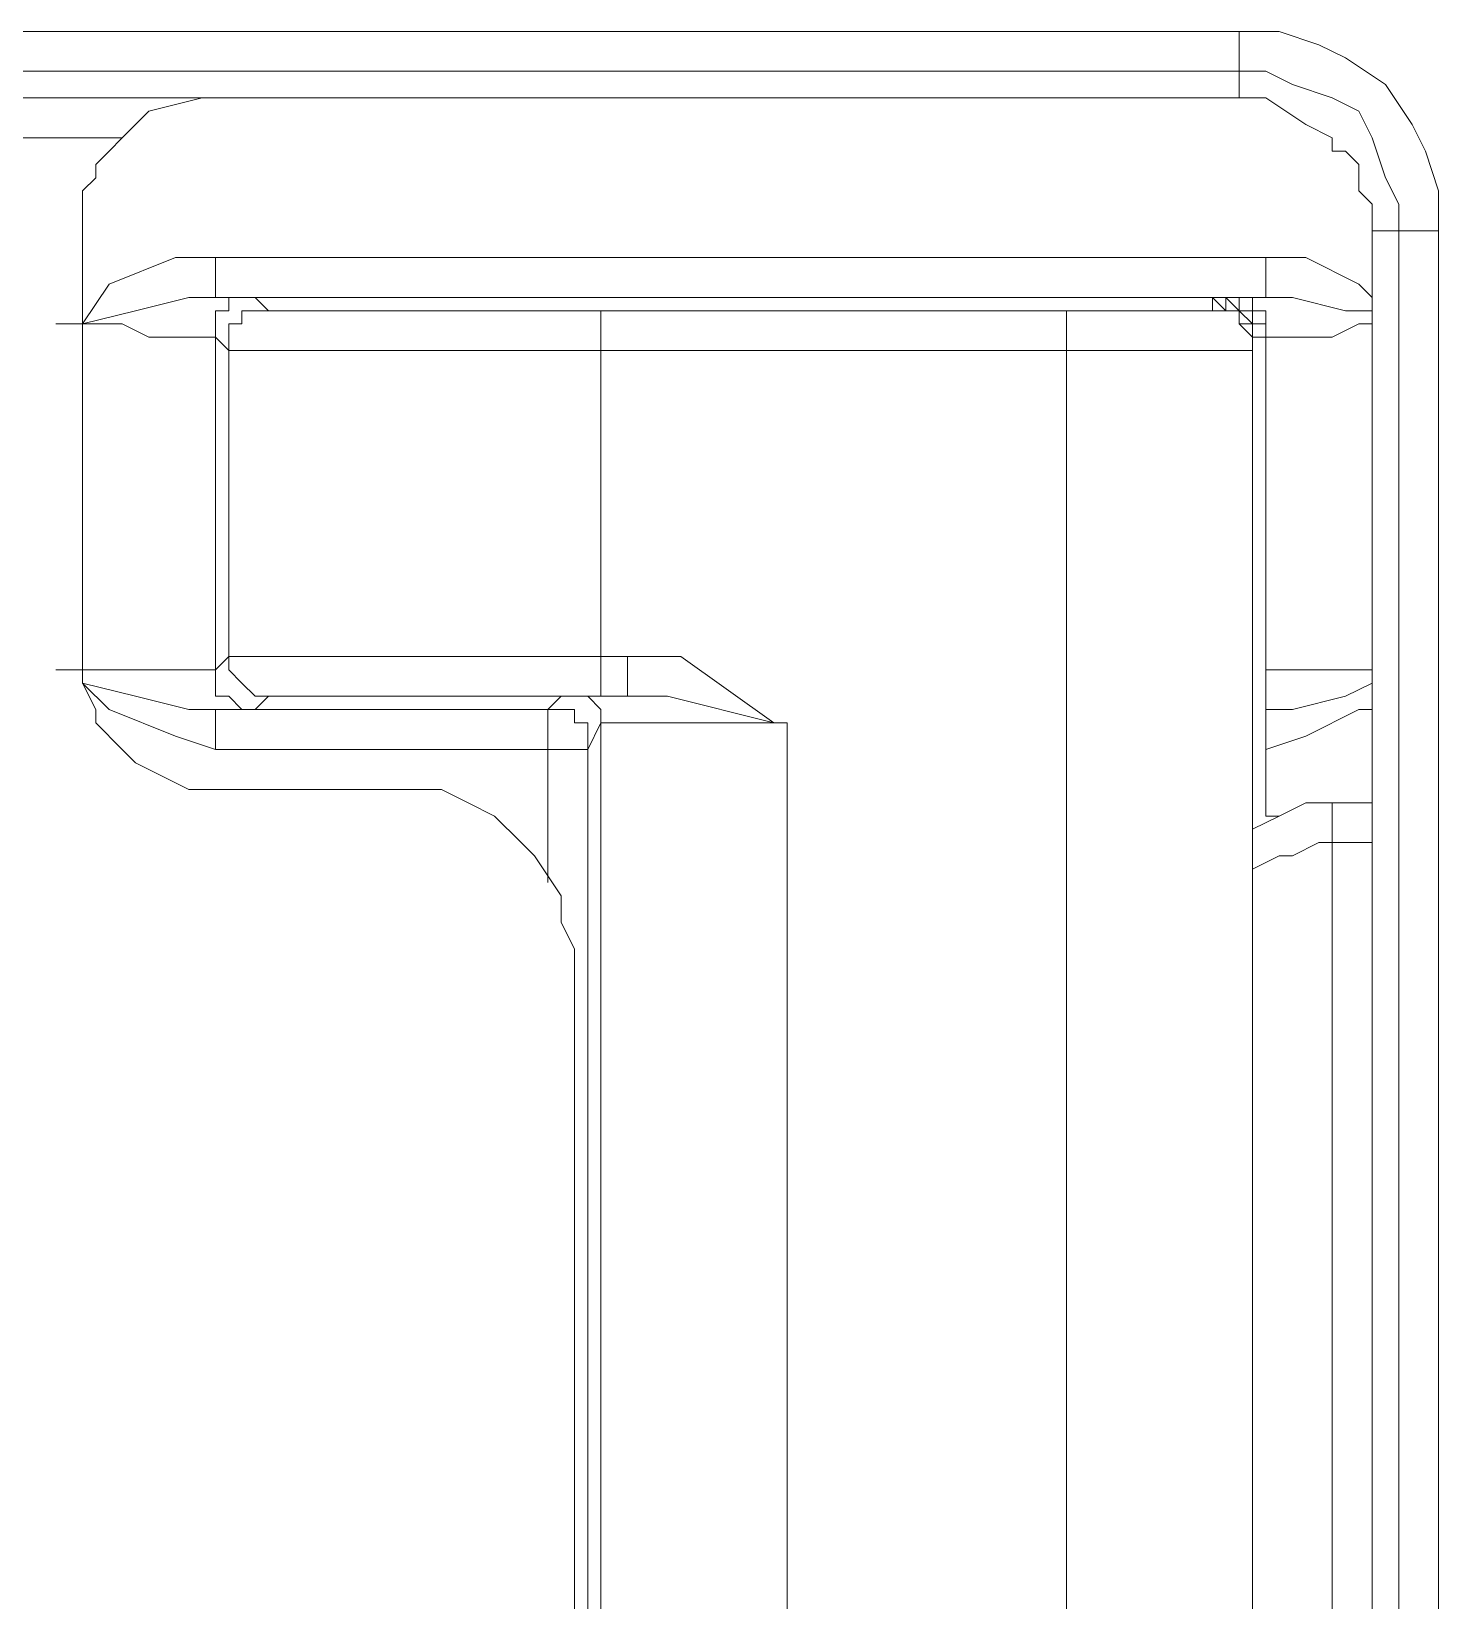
# Model space of a CAD drawing. Header units: centimetres. Extents: x -12.5 to 12.5, y -6.1 to 6.1.
# Drawn here: x -10.2624 to -9.889, y -4.9689 to -4.5527 of the extents above; entities that cross this region are included whole.
import ezdxf

# ---------------------------------------------------------------- set-up
doc = ezdxf.new("R2010")
doc.units = ezdxf.units.CM
doc.header["$MEASUREMENT"] = 0
doc.layers.add('Camada 1', color=7, linetype='Continuous')

msp = doc.modelspace()

# ---------------------------------------------------------------- linework, layer by layer
at = {"layer": 'Camada 1', "lineweight": 9}
for points in [[(-10.48164, -4.55267), (-10.48164, -4.55267), (-9.94189, -4.55267), (-9.94189, -4.55267)], [(-9.94189, -4.56326), (-9.94189, -4.56326), (-10.48164, -4.56326), (-10.48164, -4.56326)], [(-9.94189, -4.56326), (-9.94189, -4.56326), (-9.94189, -4.57031), (-9.94189, -4.57031)], [(-10.48164, -4.57031), (-10.48164, -4.57031), (-9.94189, -4.57031), (-9.94189, -4.57031)], [(-9.94189, -4.57031), (-9.94189, -4.57031), (-10.21353, -4.57031), (-10.21353, -4.57031)], [(-10.23823, -4.5809), (-10.23823, -4.5809), (-10.36875, -4.5809), (-10.36875, -4.5809)], [(-10.24881, -4.71848), (-10.24881, -4.71848), (-10.24881, -4.60559), (-10.24881, -4.60559)], [(-9.89956, -4.60559), (-9.89956, -4.60559), (-9.90662, -4.60559), (-9.90662, -4.60559)], [(-9.90662, -4.60559), (-9.90662, -4.60559), (-9.90662, -4.75728), (-9.90662, -4.75728)], [(-9.89956, -5.38876), (-9.89956, -5.38876), (-9.89956, -4.60559), (-9.89956, -4.60559)], [(-9.88898, -4.60559), (-9.88898, -4.60559), (-9.88898, -5.38876), (-9.88898, -5.38876)], [(-10.21353, -4.61265), (-10.21353, -4.61265), (-9.93484, -4.61265), (-9.93484, -4.61265)], [(-9.93484, -4.62323), (-9.93484, -4.62323), (-10.21353, -4.62323), (-10.21353, -4.62323)], [(-10.20295, -4.62323), (-10.20295, -4.62323), (-10.19942, -4.62676), (-10.19942, -4.62676)], [(-9.956, -4.62323), (-9.956, -4.62323), (-9.94542, -4.62323), (-9.94542, -4.62323)], [(-9.94542, -4.62323), (-9.94542, -4.62323), (-9.956, -4.62323), (-9.956, -4.62323)], [(-9.956, -4.62323), (-9.956, -4.62323), (-9.94542, -4.62323), (-9.94542, -4.62323)], [(-9.94895, -4.62323), (-9.94895, -4.62323), (-9.956, -4.62323), (-9.956, -4.62323)], [(-9.956, -4.62323), (-9.956, -4.62323), (-9.956, -4.62323), (-9.956, -4.62323)], [(-9.956, -4.62323), (-9.956, -4.62323), (-9.956, -4.62323), (-9.956, -4.62323)], [(-9.94895, -4.62676), (-9.94895, -4.62676), (-9.94895, -4.62323), (-9.94895, -4.62323)], [(-9.94542, -4.62323), (-9.94542, -4.62323), (-9.94542, -4.62323), (-9.94542, -4.62323)], [(-9.94542, -4.62323), (-9.94542, -4.62323), (-9.94542, -4.62323), (-9.94542, -4.62323)], [(-10.11123, -4.62676), (-10.11123, -4.62676), (-9.98775, -4.62676), (-9.98775, -4.62676)], [(-9.95953, -4.62676), (-9.95953, -4.62676), (-9.96306, -4.62676), (-9.96306, -4.62676)], [(-9.956, -4.62676), (-9.956, -4.62676), (-9.94895, -4.62676), (-9.94895, -4.62676)], [(-9.94895, -4.62676), (-9.94895, -4.62676), (-9.956, -4.62676), (-9.956, -4.62676)], [(-9.956, -4.62676), (-9.956, -4.62676), (-9.94895, -4.62676), (-9.94895, -4.62676)], [(-9.94895, -4.62676), (-9.94895, -4.62676), (-9.956, -4.62676), (-9.956, -4.62676)], [(-9.956, -4.62676), (-9.956, -4.62676), (-9.956, -4.62676), (-9.956, -4.62676)], [(-9.956, -4.62676), (-9.956, -4.62676), (-9.956, -4.62676), (-9.956, -4.62676)], [(-9.94895, -4.62676), (-9.94895, -4.62676), (-9.94895, -4.62676), (-9.94895, -4.62676)], [(-9.94895, -4.62676), (-9.94895, -4.62676), (-9.94895, -4.62676), (-9.94895, -4.62676)], [(-10.21, -4.63734), (-10.21, -4.63734), (-10.21353, -4.63381), (-10.21353, -4.63381)], [(-10.21353, -4.63381), (-10.21353, -4.63381), (-10.21353, -4.72201), (-10.21353, -4.72201)], [(-10.21, -4.71848), (-10.21, -4.71848), (-10.21, -4.63734), (-10.21, -4.63734)], [(-10.11123, -4.63734), (-10.11123, -4.63734), (-10.11123, -4.71848), (-10.11123, -4.71848)], [(-9.98775, -4.63734), (-9.98775, -4.63734), (-10.11123, -4.63734), (-10.11123, -4.63734)], [(-9.98775, -5.35701), (-9.98775, -5.35701), (-9.98775, -4.63734), (-9.98775, -4.63734)], [(-9.93837, -4.63381), (-9.93837, -4.63381), (-9.93837, -5.36053), (-9.93837, -5.36053)], [(-9.93837, -4.63381), (-9.93837, -4.63381), (-9.93837, -4.63381), (-9.93837, -4.63381)], [(-9.93837, -5.36053), (-9.93837, -5.36053), (-9.93837, -4.63381), (-9.93837, -4.63381)], [(-9.93837, -4.63381), (-9.93837, -4.63381), (-9.93837, -5.36053), (-9.93837, -5.36053)], [(-9.93837, -4.63381), (-9.93837, -4.63381), (-9.93837, -4.63381), (-9.93837, -4.63381)], [(-9.93837, -5.36053), (-9.93837, -5.36053), (-9.93837, -4.63381), (-9.93837, -4.63381)], [(-9.93837, -4.63381), (-9.93837, -4.63381), (-9.93837, -4.63381), (-9.93837, -4.63381)], [(-9.93837, -4.63381), (-9.93837, -4.63381), (-9.93837, -4.63381), (-9.93837, -4.63381)], [(-9.93837, -4.63734), (-9.93837, -4.63734), (-9.93837, -5.35701), (-9.93837, -5.35701)], [(-9.93837, -4.63734), (-9.93837, -4.63734), (-9.93837, -4.63734), (-9.93837, -4.63734)], [(-9.93837, -5.35701), (-9.93837, -5.35701), (-9.93837, -4.63734), (-9.93837, -4.63734)], [(-9.93837, -4.63734), (-9.93837, -4.63734), (-9.93837, -5.35701), (-9.93837, -5.35701)], [(-9.93837, -4.63734), (-9.93837, -4.63734), (-9.93837, -4.63734), (-9.93837, -4.63734)], [(-9.93837, -5.35701), (-9.93837, -5.35701), (-9.93837, -4.63734), (-9.93837, -4.63734)], [(-9.93837, -4.63734), (-9.93837, -4.63734), (-9.93837, -4.63734), (-9.93837, -4.63734)], [(-9.93484, -4.63381), (-9.93484, -4.63381), (-9.93484, -4.63381), (-9.93484, -4.63381)], [(-9.93484, -4.72201), (-9.93484, -4.72201), (-9.93484, -4.63381), (-9.93484, -4.63381)], [(-9.93484, -4.63381), (-9.93484, -4.63381), (-9.93484, -4.76081), (-9.93484, -4.76081)], [(-10.21353, -4.72201), (-10.21353, -4.72201), (-10.21, -4.71848), (-10.21, -4.71848)], [(-10.11123, -4.71848), (-10.11123, -4.71848), (-10.10417, -4.71848), (-10.10417, -4.71848)], [(-9.93484, -4.72201), (-9.93484, -4.72201), (-9.93484, -4.72201), (-9.93484, -4.72201)], [(-9.93484, -4.72201), (-9.93484, -4.72201), (-9.93484, -4.72201), (-9.93484, -4.72201)], [(-9.93484, -4.72201), (-9.93484, -4.72201), (-9.93484, -4.72201), (-9.93484, -4.72201)], [(-10.21353, -4.73259), (-10.21353, -4.73259), (-10.12534, -4.73259), (-10.12534, -4.73259)], [(-10.19942, -4.72906), (-10.19942, -4.72906), (-10.20295, -4.73259), (-10.20295, -4.73259)], [(-10.12534, -4.73259), (-10.12534, -4.73259), (-10.12181, -4.72906), (-10.12181, -4.72906)], [(-10.10417, -4.72906), (-10.10417, -4.72906), (-10.11123, -4.72906), (-10.11123, -4.72906)], [(-9.93484, -4.73259), (-9.93484, -4.73259), (-9.93484, -4.73259), (-9.93484, -4.73259)], [(-10.11123, -4.73612), (-10.11123, -4.73612), (-10.11475, -4.74317), (-10.11475, -4.74317)], [(-10.11123, -5.25823), (-10.11123, -5.25823), (-10.11123, -4.73612), (-10.11123, -4.73612)], [(-10.06184, -4.73612), (-10.06184, -4.73612), (-10.06184, -5.25823), (-10.06184, -5.25823)], [(-10.12534, -4.74317), (-10.12534, -4.74317), (-10.21353, -4.74317), (-10.21353, -4.74317)], [(-10.12534, -4.77845), (-10.12534, -4.77845), (-10.12534, -4.74317), (-10.12534, -4.74317)], [(-10.11475, -4.74317), (-10.11475, -4.74317), (-10.11475, -5.25117), (-10.11475, -5.25117)], [(-9.93484, -4.76081), (-9.93484, -4.76081), (-9.93484, -4.74317), (-9.93484, -4.74317)], [(-9.93484, -4.74317), (-9.93484, -4.74317), (-9.93484, -4.74317), (-9.93484, -4.74317)], [(-10.16414, -4.75376), (-10.16414, -4.75376), (-10.21353, -4.75376), (-10.21353, -4.75376)], [(-9.9172, -4.75728), (-9.9172, -4.75728), (-9.9172, -4.75728), (-9.9172, -4.75728)], [(-9.9172, -4.75728), (-9.9172, -4.75728), (-9.9172, -4.75728), (-9.9172, -4.75728)], [(-9.9172, -4.75728), (-9.9172, -4.75728), (-9.90662, -4.75728), (-9.90662, -4.75728)], [(-9.90662, -4.75728), (-9.90662, -4.75728), (-9.90662, -4.75728), (-9.90662, -4.75728)], [(-9.9172, -5.22648), (-9.9172, -5.22648), (-9.9172, -4.76787), (-9.9172, -4.76787)], [(-9.9172, -4.76787), (-9.9172, -4.76787), (-9.9172, -4.76787), (-9.9172, -4.76787)], [(-9.90662, -4.76787), (-9.90662, -4.76787), (-9.90662, -5.22648), (-9.90662, -5.22648)], [(-10.11828, -5.19826), (-10.11828, -5.19826), (-10.11828, -4.79609), (-10.11828, -4.79609)]]:
    msp.add_open_spline(points, degree=3, dxfattribs=at)
for points, knots in [([(-9.94189, -4.55267), (-9.94189, -4.55267), (-9.93131, -4.55267), (-9.93131, -4.55267), (-9.93131, -4.55267), (-9.92073, -4.5562), (-9.92073, -4.5562), (-9.92073, -4.5562), (-9.91367, -4.55973), (-9.91367, -4.55973), (-9.91367, -4.55973), (-9.90309, -4.56678), (-9.90309, -4.56678), (-9.90309, -4.56678), (-9.89603, -4.57737), (-9.89603, -4.57737), (-9.89603, -4.57737), (-9.8925, -4.58442), (-9.8925, -4.58442), (-9.8925, -4.58442), (-9.88898, -4.59501), (-9.88898, -4.59501), (-9.88898, -4.59501), (-9.88898, -4.60559), (-9.88898, -4.60559)], [0, 0, 0, 0, 0.125, 0.125, 0.125, 0.25, 0.25, 0.25, 0.375, 0.375, 0.375, 0.5, 0.5, 0.5, 0.625, 0.625, 0.625, 0.75, 0.75, 0.75, 0.875, 0.875, 0.875, 1, 1, 1, 1]), ([(-9.94189, -4.55267), (-9.94189, -4.55267), (-9.94189, -4.55267), (-9.94189, -4.55267), (-9.94189, -4.55267), (-9.94189, -4.5562), (-9.94189, -4.5562), (-9.94189, -4.5562), (-9.94189, -4.55973), (-9.94189, -4.55973), (-9.94189, -4.55973), (-9.94189, -4.56326), (-9.94189, -4.56326)], [0, 0, 0, 0, 0.25, 0.25, 0.25, 0.5, 0.5, 0.5, 0.75, 0.75, 0.75, 1, 1, 1, 1]), ([(-9.89956, -4.60559), (-9.89956, -4.60559), (-9.89956, -4.59853), (-9.89956, -4.59853), (-9.89956, -4.59853), (-9.90309, -4.59148), (-9.90309, -4.59148), (-9.90309, -4.59148), (-9.90662, -4.5809), (-9.90662, -4.5809), (-9.90662, -4.5809), (-9.91014, -4.57384), (-9.91014, -4.57384), (-9.91014, -4.57384), (-9.9172, -4.57031), (-9.9172, -4.57031), (-9.9172, -4.57031), (-9.92778, -4.56678), (-9.92778, -4.56678), (-9.92778, -4.56678), (-9.93484, -4.56326), (-9.93484, -4.56326), (-9.93484, -4.56326), (-9.94189, -4.56326), (-9.94189, -4.56326)], [0, 0, 0, 0, 0.125, 0.125, 0.125, 0.25, 0.25, 0.25, 0.375, 0.375, 0.375, 0.5, 0.5, 0.5, 0.625, 0.625, 0.625, 0.75, 0.75, 0.75, 0.875, 0.875, 0.875, 1, 1, 1, 1]), ([(-10.21353, -4.57031), (-10.21353, -4.57031), (-10.21706, -4.57031), (-10.21706, -4.57031), (-10.21706, -4.57031), (-10.23117, -4.57384), (-10.23117, -4.57384), (-10.23117, -4.57384), (-10.23823, -4.5809), (-10.23823, -4.5809)], [0, 0, 0, 0, 0.333333, 0.333333, 0.333333, 0.666667, 0.666667, 0.666667, 1, 1, 1, 1]), ([(-9.94189, -4.57031), (-9.94189, -4.57031), (-9.94189, -4.57031), (-9.94189, -4.57031), (-9.94189, -4.57031), (-9.93484, -4.57031), (-9.93484, -4.57031), (-9.93484, -4.57031), (-9.92425, -4.57737), (-9.92425, -4.57737), (-9.92425, -4.57737), (-9.9172, -4.5809), (-9.9172, -4.5809)], [0, 0, 0, 0, 0.25, 0.25, 0.25, 0.5, 0.5, 0.5, 0.75, 0.75, 0.75, 1, 1, 1, 1]), ([(-9.9172, -4.5809), (-9.9172, -4.5809), (-9.92425, -4.57737), (-9.92425, -4.57737), (-9.92425, -4.57737), (-9.93484, -4.57031), (-9.93484, -4.57031), (-9.93484, -4.57031), (-9.94189, -4.57031), (-9.94189, -4.57031)], [0, 0, 0, 0, 0.333333, 0.333333, 0.333333, 0.666667, 0.666667, 0.666667, 1, 1, 1, 1]), ([(-10.24881, -4.60559), (-10.24881, -4.60559), (-10.24881, -4.60206), (-10.24881, -4.60206), (-10.24881, -4.60206), (-10.24881, -4.59853), (-10.24881, -4.59853), (-10.24881, -4.59853), (-10.24881, -4.59501), (-10.24881, -4.59501), (-10.24881, -4.59501), (-10.24528, -4.59148), (-10.24528, -4.59148), (-10.24528, -4.59148), (-10.24528, -4.58795), (-10.24528, -4.58795), (-10.24528, -4.58795), (-10.24175, -4.58442), (-10.24175, -4.58442), (-10.24175, -4.58442), (-10.23823, -4.5809), (-10.23823, -4.5809)], [0, 0, 0, 0, 0.142857, 0.142857, 0.142857, 0.285714, 0.285714, 0.285714, 0.428571, 0.428571, 0.428571, 0.571429, 0.571429, 0.571429, 0.714286, 0.714286, 0.714286, 0.857143, 0.857143, 0.857143, 1, 1, 1, 1]), ([(-9.9172, -4.5809), (-9.9172, -4.5809), (-9.9172, -4.58442), (-9.9172, -4.58442), (-9.9172, -4.58442), (-9.91367, -4.58442), (-9.91367, -4.58442), (-9.91367, -4.58442), (-9.91014, -4.58795), (-9.91014, -4.58795), (-9.91014, -4.58795), (-9.91014, -4.59148), (-9.91014, -4.59148), (-9.91014, -4.59148), (-9.91014, -4.59501), (-9.91014, -4.59501), (-9.91014, -4.59501), (-9.90662, -4.59853), (-9.90662, -4.59853), (-9.90662, -4.59853), (-9.90662, -4.60206), (-9.90662, -4.60206), (-9.90662, -4.60206), (-9.90662, -4.60559), (-9.90662, -4.60559)], [0, 0, 0, 0, 0.125, 0.125, 0.125, 0.25, 0.25, 0.25, 0.375, 0.375, 0.375, 0.5, 0.5, 0.5, 0.625, 0.625, 0.625, 0.75, 0.75, 0.75, 0.875, 0.875, 0.875, 1, 1, 1, 1]), ([(-9.88898, -4.60559), (-9.88898, -4.60559), (-9.88898, -4.60559), (-9.88898, -4.60559), (-9.88898, -4.60559), (-9.8925, -4.60559), (-9.8925, -4.60559), (-9.8925, -4.60559), (-9.89603, -4.60559), (-9.89603, -4.60559), (-9.89603, -4.60559), (-9.89956, -4.60559), (-9.89956, -4.60559)], [0, 0, 0, 0, 0.25, 0.25, 0.25, 0.5, 0.5, 0.5, 0.75, 0.75, 0.75, 1, 1, 1, 1]), ([(-10.24881, -4.63028), (-10.24881, -4.63028), (-10.24175, -4.6197), (-10.24175, -4.6197), (-10.24175, -4.6197), (-10.22412, -4.61265), (-10.22412, -4.61265), (-10.22412, -4.61265), (-10.21353, -4.61265), (-10.21353, -4.61265)], [0, 0, 0, 0, 0.333333, 0.333333, 0.333333, 0.666667, 0.666667, 0.666667, 1, 1, 1, 1]), ([(-10.21353, -4.62323), (-10.21353, -4.62323), (-10.21353, -4.62323), (-10.21353, -4.62323), (-10.21353, -4.62323), (-10.21353, -4.6197), (-10.21353, -4.6197), (-10.21353, -4.6197), (-10.21353, -4.61617), (-10.21353, -4.61617), (-10.21353, -4.61617), (-10.21353, -4.61265), (-10.21353, -4.61265)], [0, 0, 0, 0, 0.25, 0.25, 0.25, 0.5, 0.5, 0.5, 0.75, 0.75, 0.75, 1, 1, 1, 1]), ([(-9.93484, -4.62323), (-9.93484, -4.62323), (-9.93484, -4.62323), (-9.93484, -4.62323), (-9.93484, -4.62323), (-9.93484, -4.6197), (-9.93484, -4.6197), (-9.93484, -4.6197), (-9.93484, -4.61617), (-9.93484, -4.61617), (-9.93484, -4.61617), (-9.93484, -4.61265), (-9.93484, -4.61265)], [0, 0, 0, 0, 0.25, 0.25, 0.25, 0.5, 0.5, 0.5, 0.75, 0.75, 0.75, 1, 1, 1, 1]), ([(-9.93484, -4.61265), (-9.93484, -4.61265), (-9.92425, -4.61265), (-9.92425, -4.61265), (-9.92425, -4.61265), (-9.91014, -4.6197), (-9.91014, -4.6197), (-9.91014, -4.6197), (-9.90662, -4.62323), (-9.90662, -4.62323)], [0, 0, 0, 0, 0.333333, 0.333333, 0.333333, 0.666667, 0.666667, 0.666667, 1, 1, 1, 1]), ([(-10.21353, -4.62323), (-10.21353, -4.62323), (-10.22059, -4.62323), (-10.22059, -4.62323), (-10.22059, -4.62323), (-10.2347, -4.62676), (-10.2347, -4.62676), (-10.2347, -4.62676), (-10.24881, -4.63028), (-10.24881, -4.63028)], [0, 0, 0, 0, 0.333333, 0.333333, 0.333333, 0.666667, 0.666667, 0.666667, 1, 1, 1, 1]), ([(-10.21353, -4.62323), (-10.21353, -4.62323), (-10.21, -4.62323), (-10.21, -4.62323), (-10.21, -4.62323), (-10.20648, -4.62323), (-10.20648, -4.62323), (-10.20648, -4.62323), (-10.20295, -4.62323), (-10.20295, -4.62323)], [0, 0, 0, 0, 0.333333, 0.333333, 0.333333, 0.666667, 0.666667, 0.666667, 1, 1, 1, 1]), ([(-10.20295, -4.62323), (-10.20295, -4.62323), (-10.20648, -4.62323), (-10.20648, -4.62323), (-10.20648, -4.62323), (-10.21, -4.62323), (-10.21, -4.62323), (-10.21, -4.62323), (-10.21, -4.62676), (-10.21, -4.62676), (-10.21, -4.62676), (-10.21353, -4.62676), (-10.21353, -4.62676), (-10.21353, -4.62676), (-10.21353, -4.63028), (-10.21353, -4.63028), (-10.21353, -4.63028), (-10.21353, -4.63381), (-10.21353, -4.63381)], [0, 0, 0, 0, 0.166667, 0.166667, 0.166667, 0.333333, 0.333333, 0.333333, 0.5, 0.5, 0.5, 0.666667, 0.666667, 0.666667, 0.833333, 0.833333, 0.833333, 1, 1, 1, 1]), ([(-9.956, -4.62323), (-9.956, -4.62323), (-9.95953, -4.62323), (-9.95953, -4.62323), (-9.95953, -4.62323), (-9.96306, -4.62323), (-9.96306, -4.62323), (-9.96306, -4.62323), (-9.95953, -4.62323), (-9.95953, -4.62323)], [0, 0, 0, 0, 0.333333, 0.333333, 0.333333, 0.666667, 0.666667, 0.666667, 1, 1, 1, 1]), ([(-9.956, -4.62323), (-9.956, -4.62323), (-9.95953, -4.62323), (-9.95953, -4.62323), (-9.95953, -4.62323), (-9.96306, -4.62323), (-9.96306, -4.62323), (-9.96306, -4.62323), (-9.95953, -4.62323), (-9.95953, -4.62323)], [0, 0, 0, 0, 0.333333, 0.333333, 0.333333, 0.666667, 0.666667, 0.666667, 1, 1, 1, 1]), ([(-9.95953, -4.62323), (-9.95953, -4.62323), (-9.95953, -4.62323), (-9.95953, -4.62323), (-9.95953, -4.62323), (-9.956, -4.62323), (-9.956, -4.62323)], [0, 0, 0, 0, 0.5, 0.5, 0.5, 1, 1, 1, 1]), ([(-9.95953, -4.62323), (-9.95953, -4.62323), (-9.95953, -4.62323), (-9.95953, -4.62323), (-9.95953, -4.62323), (-9.956, -4.62323), (-9.956, -4.62323)], [0, 0, 0, 0, 0.5, 0.5, 0.5, 1, 1, 1, 1]), ([(-9.93837, -4.63381), (-9.93837, -4.63381), (-9.93837, -4.63381), (-9.93837, -4.63381), (-9.93837, -4.63381), (-9.93837, -4.63028), (-9.93837, -4.63028), (-9.93837, -4.63028), (-9.94189, -4.62676), (-9.94189, -4.62676), (-9.94189, -4.62676), (-9.94542, -4.62676), (-9.94542, -4.62676), (-9.94542, -4.62676), (-9.94895, -4.62323), (-9.94895, -4.62323)], [0, 0, 0, 0, 0.2, 0.2, 0.2, 0.4, 0.4, 0.4, 0.6, 0.6, 0.6, 0.8, 0.8, 0.8, 1, 1, 1, 1]), ([(-9.94542, -4.62323), (-9.94542, -4.62323), (-9.94189, -4.62323), (-9.94189, -4.62323), (-9.94189, -4.62323), (-9.93484, -4.62323), (-9.93484, -4.62323)], [0, 0, 0, 0, 0.5, 0.5, 0.5, 1, 1, 1, 1]), ([(-9.94542, -4.62323), (-9.94542, -4.62323), (-9.94542, -4.62323), (-9.94542, -4.62323), (-9.94542, -4.62323), (-9.94189, -4.62676), (-9.94189, -4.62676), (-9.94189, -4.62676), (-9.93837, -4.62676), (-9.93837, -4.62676), (-9.93837, -4.62676), (-9.93837, -4.63028), (-9.93837, -4.63028), (-9.93837, -4.63028), (-9.93837, -4.63381), (-9.93837, -4.63381)], [0, 0, 0, 0, 0.2, 0.2, 0.2, 0.4, 0.4, 0.4, 0.6, 0.6, 0.6, 0.8, 0.8, 0.8, 1, 1, 1, 1]), ([(-9.94542, -4.62323), (-9.94542, -4.62323), (-9.94542, -4.62323), (-9.94542, -4.62323), (-9.94542, -4.62323), (-9.94189, -4.62676), (-9.94189, -4.62676), (-9.94189, -4.62676), (-9.93837, -4.62676), (-9.93837, -4.62676), (-9.93837, -4.62676), (-9.93837, -4.63028), (-9.93837, -4.63028), (-9.93837, -4.63028), (-9.93837, -4.63381), (-9.93837, -4.63381)], [0, 0, 0, 0, 0.2, 0.2, 0.2, 0.4, 0.4, 0.4, 0.6, 0.6, 0.6, 0.8, 0.8, 0.8, 1, 1, 1, 1]), ([(-9.94542, -4.62323), (-9.94542, -4.62323), (-9.94542, -4.62323), (-9.94542, -4.62323), (-9.94542, -4.62323), (-9.94189, -4.62323), (-9.94189, -4.62323), (-9.94189, -4.62323), (-9.94189, -4.62676), (-9.94189, -4.62676), (-9.94189, -4.62676), (-9.93837, -4.62676), (-9.93837, -4.62676), (-9.93837, -4.62676), (-9.93837, -4.63028), (-9.93837, -4.63028), (-9.93837, -4.63028), (-9.93484, -4.63028), (-9.93484, -4.63028), (-9.93484, -4.63028), (-9.93484, -4.63381), (-9.93484, -4.63381)], [0, 0, 0, 0, 0.142857, 0.142857, 0.142857, 0.285714, 0.285714, 0.285714, 0.428571, 0.428571, 0.428571, 0.571429, 0.571429, 0.571429, 0.714286, 0.714286, 0.714286, 0.857143, 0.857143, 0.857143, 1, 1, 1, 1]), ([(-9.94542, -4.62323), (-9.94542, -4.62323), (-9.94189, -4.62323), (-9.94189, -4.62323), (-9.94189, -4.62323), (-9.93837, -4.62323), (-9.93837, -4.62323), (-9.93837, -4.62323), (-9.93837, -4.62676), (-9.93837, -4.62676), (-9.93837, -4.62676), (-9.93484, -4.62676), (-9.93484, -4.62676), (-9.93484, -4.62676), (-9.93484, -4.63028), (-9.93484, -4.63028), (-9.93484, -4.63028), (-9.93484, -4.63381), (-9.93484, -4.63381)], [0, 0, 0, 0, 0.166667, 0.166667, 0.166667, 0.333333, 0.333333, 0.333333, 0.5, 0.5, 0.5, 0.666667, 0.666667, 0.666667, 0.833333, 0.833333, 0.833333, 1, 1, 1, 1]), ([(-9.94542, -4.62323), (-9.94542, -4.62323), (-9.94542, -4.62323), (-9.94542, -4.62323), (-9.94542, -4.62323), (-9.94542, -4.62676), (-9.94542, -4.62676), (-9.94542, -4.62676), (-9.94189, -4.62676), (-9.94189, -4.62676)], [0, 0, 0, 0, 0.333333, 0.333333, 0.333333, 0.666667, 0.666667, 0.666667, 1, 1, 1, 1]), ([(-9.94542, -4.62323), (-9.94542, -4.62323), (-9.94542, -4.62323), (-9.94542, -4.62323), (-9.94542, -4.62323), (-9.94189, -4.62323), (-9.94189, -4.62323), (-9.94189, -4.62323), (-9.94189, -4.62676), (-9.94189, -4.62676)], [0, 0, 0, 0, 0.333333, 0.333333, 0.333333, 0.666667, 0.666667, 0.666667, 1, 1, 1, 1]), ([(-9.93484, -4.62323), (-9.93484, -4.62323), (-9.92778, -4.62323), (-9.92778, -4.62323), (-9.92778, -4.62323), (-9.91367, -4.62676), (-9.91367, -4.62676), (-9.91367, -4.62676), (-9.90662, -4.62676), (-9.90662, -4.62676)], [0, 0, 0, 0, 0.333333, 0.333333, 0.333333, 0.666667, 0.666667, 0.666667, 1, 1, 1, 1]), ([(-10.19942, -4.62676), (-10.19942, -4.62676), (-10.20295, -4.62676), (-10.20295, -4.62676), (-10.20295, -4.62676), (-10.20648, -4.62676), (-10.20648, -4.62676), (-10.20648, -4.62676), (-10.20648, -4.63028), (-10.20648, -4.63028), (-10.20648, -4.63028), (-10.21, -4.63028), (-10.21, -4.63028), (-10.21, -4.63028), (-10.21, -4.63381), (-10.21, -4.63381), (-10.21, -4.63381), (-10.21, -4.63734), (-10.21, -4.63734)], [0, 0, 0, 0, 0.166667, 0.166667, 0.166667, 0.333333, 0.333333, 0.333333, 0.5, 0.5, 0.5, 0.666667, 0.666667, 0.666667, 0.833333, 0.833333, 0.833333, 1, 1, 1, 1]), ([(-10.19942, -4.62676), (-10.19942, -4.62676), (-10.19942, -4.62676), (-10.19942, -4.62676), (-10.19942, -4.62676), (-10.19237, -4.62676), (-10.19237, -4.62676), (-10.19237, -4.62676), (-10.18531, -4.62676), (-10.18531, -4.62676), (-10.18531, -4.62676), (-10.17473, -4.62676), (-10.17473, -4.62676), (-10.17473, -4.62676), (-10.16062, -4.62676), (-10.16062, -4.62676), (-10.16062, -4.62676), (-10.1465, -4.62676), (-10.1465, -4.62676), (-10.1465, -4.62676), (-10.12887, -4.62676), (-10.12887, -4.62676), (-10.12887, -4.62676), (-10.11123, -4.62676), (-10.11123, -4.62676)], [0, 0, 0, 0, 0.125, 0.125, 0.125, 0.25, 0.25, 0.25, 0.375, 0.375, 0.375, 0.5, 0.5, 0.5, 0.625, 0.625, 0.625, 0.75, 0.75, 0.75, 0.875, 0.875, 0.875, 1, 1, 1, 1]), ([(-10.11123, -4.62676), (-10.11123, -4.62676), (-10.11123, -4.62676), (-10.11123, -4.62676), (-10.11123, -4.62676), (-10.11123, -4.63028), (-10.11123, -4.63028), (-10.11123, -4.63028), (-10.11123, -4.63381), (-10.11123, -4.63381), (-10.11123, -4.63381), (-10.11123, -4.63734), (-10.11123, -4.63734)], [0, 0, 0, 0, 0.25, 0.25, 0.25, 0.5, 0.5, 0.5, 0.75, 0.75, 0.75, 1, 1, 1, 1]), ([(-9.98775, -4.62676), (-9.98775, -4.62676), (-9.98775, -4.62676), (-9.98775, -4.62676), (-9.98775, -4.62676), (-9.98775, -4.63028), (-9.98775, -4.63028), (-9.98775, -4.63028), (-9.98775, -4.63381), (-9.98775, -4.63381), (-9.98775, -4.63381), (-9.98775, -4.63734), (-9.98775, -4.63734)], [0, 0, 0, 0, 0.25, 0.25, 0.25, 0.5, 0.5, 0.5, 0.75, 0.75, 0.75, 1, 1, 1, 1]), ([(-9.98775, -4.62676), (-9.98775, -4.62676), (-9.9807, -4.62676), (-9.9807, -4.62676), (-9.9807, -4.62676), (-9.97364, -4.62676), (-9.97364, -4.62676), (-9.97364, -4.62676), (-9.96659, -4.62676), (-9.96659, -4.62676), (-9.96659, -4.62676), (-9.95953, -4.62676), (-9.95953, -4.62676), (-9.95953, -4.62676), (-9.956, -4.62676), (-9.956, -4.62676), (-9.956, -4.62676), (-9.95248, -4.62676), (-9.95248, -4.62676), (-9.95248, -4.62676), (-9.94895, -4.62676), (-9.94895, -4.62676)], [0, 0, 0, 0, 0.142857, 0.142857, 0.142857, 0.285714, 0.285714, 0.285714, 0.428571, 0.428571, 0.428571, 0.571429, 0.571429, 0.571429, 0.714286, 0.714286, 0.714286, 0.857143, 0.857143, 0.857143, 1, 1, 1, 1]), ([(-9.956, -4.62676), (-9.956, -4.62676), (-9.95953, -4.62676), (-9.95953, -4.62676), (-9.95953, -4.62676), (-9.96306, -4.62676), (-9.96306, -4.62676), (-9.96306, -4.62676), (-9.95953, -4.62676), (-9.95953, -4.62676)], [0, 0, 0, 0, 0.333333, 0.333333, 0.333333, 0.666667, 0.666667, 0.666667, 1, 1, 1, 1]), ([(-9.956, -4.62676), (-9.956, -4.62676), (-9.95953, -4.62676), (-9.95953, -4.62676), (-9.95953, -4.62676), (-9.96306, -4.62676), (-9.96306, -4.62676), (-9.96306, -4.62676), (-9.95953, -4.62676), (-9.95953, -4.62676)], [0, 0, 0, 0, 0.333333, 0.333333, 0.333333, 0.666667, 0.666667, 0.666667, 1, 1, 1, 1]), ([(-9.95953, -4.62676), (-9.95953, -4.62676), (-9.95953, -4.62676), (-9.95953, -4.62676), (-9.95953, -4.62676), (-9.956, -4.62676), (-9.956, -4.62676)], [0, 0, 0, 0, 0.5, 0.5, 0.5, 1, 1, 1, 1]), ([(-9.95953, -4.62676), (-9.95953, -4.62676), (-9.95953, -4.62676), (-9.95953, -4.62676), (-9.95953, -4.62676), (-9.956, -4.62676), (-9.956, -4.62676)], [0, 0, 0, 0, 0.5, 0.5, 0.5, 1, 1, 1, 1]), ([(-9.93837, -4.63734), (-9.93837, -4.63734), (-9.93837, -4.63381), (-9.93837, -4.63381), (-9.93837, -4.63381), (-9.94189, -4.63028), (-9.94189, -4.63028), (-9.94189, -4.63028), (-9.94189, -4.62676), (-9.94189, -4.62676), (-9.94189, -4.62676), (-9.94542, -4.62676), (-9.94542, -4.62676), (-9.94542, -4.62676), (-9.94895, -4.62676), (-9.94895, -4.62676)], [0, 0, 0, 0, 0.2, 0.2, 0.2, 0.4, 0.4, 0.4, 0.6, 0.6, 0.6, 0.8, 0.8, 0.8, 1, 1, 1, 1]), ([(-9.93837, -4.63734), (-9.93837, -4.63734), (-9.93837, -4.63381), (-9.93837, -4.63381), (-9.93837, -4.63381), (-9.94189, -4.63028), (-9.94189, -4.63028), (-9.94189, -4.63028), (-9.94189, -4.62676), (-9.94189, -4.62676), (-9.94189, -4.62676), (-9.94542, -4.62676), (-9.94542, -4.62676), (-9.94542, -4.62676), (-9.94895, -4.62676), (-9.94895, -4.62676)], [0, 0, 0, 0, 0.2, 0.2, 0.2, 0.4, 0.4, 0.4, 0.6, 0.6, 0.6, 0.8, 0.8, 0.8, 1, 1, 1, 1]), ([(-9.93837, -4.63734), (-9.93837, -4.63734), (-9.93837, -4.63381), (-9.93837, -4.63381), (-9.93837, -4.63381), (-9.93837, -4.63028), (-9.93837, -4.63028), (-9.93837, -4.63028), (-9.94189, -4.63028), (-9.94189, -4.63028), (-9.94189, -4.63028), (-9.94189, -4.62676), (-9.94189, -4.62676), (-9.94189, -4.62676), (-9.94542, -4.62676), (-9.94542, -4.62676), (-9.94542, -4.62676), (-9.94895, -4.62676), (-9.94895, -4.62676)], [0, 0, 0, 0, 0.166667, 0.166667, 0.166667, 0.333333, 0.333333, 0.333333, 0.5, 0.5, 0.5, 0.666667, 0.666667, 0.666667, 0.833333, 0.833333, 0.833333, 1, 1, 1, 1]), ([(-9.93837, -4.63734), (-9.93837, -4.63734), (-9.93837, -4.63381), (-9.93837, -4.63381), (-9.93837, -4.63381), (-9.93837, -4.63028), (-9.93837, -4.63028), (-9.93837, -4.63028), (-9.94189, -4.63028), (-9.94189, -4.63028), (-9.94189, -4.63028), (-9.94189, -4.62676), (-9.94189, -4.62676), (-9.94189, -4.62676), (-9.94542, -4.62676), (-9.94542, -4.62676), (-9.94542, -4.62676), (-9.94895, -4.62676), (-9.94895, -4.62676)], [0, 0, 0, 0, 0.166667, 0.166667, 0.166667, 0.333333, 0.333333, 0.333333, 0.5, 0.5, 0.5, 0.666667, 0.666667, 0.666667, 0.833333, 0.833333, 0.833333, 1, 1, 1, 1]), ([(-9.93837, -4.63381), (-9.93837, -4.63381), (-9.93837, -4.63381), (-9.93837, -4.63381), (-9.93837, -4.63381), (-9.93837, -4.63028), (-9.93837, -4.63028), (-9.93837, -4.63028), (-9.94189, -4.62676), (-9.94189, -4.62676), (-9.94189, -4.62676), (-9.94542, -4.62676), (-9.94542, -4.62676), (-9.94542, -4.62676), (-9.94895, -4.62676), (-9.94895, -4.62676)], [0, 0, 0, 0, 0.2, 0.2, 0.2, 0.4, 0.4, 0.4, 0.6, 0.6, 0.6, 0.8, 0.8, 0.8, 1, 1, 1, 1]), ([(-9.94542, -4.62676), (-9.94542, -4.62676), (-9.94542, -4.62676), (-9.94542, -4.62676), (-9.94542, -4.62676), (-9.94895, -4.62676), (-9.94895, -4.62676)], [0, 0, 0, 0, 0.5, 0.5, 0.5, 1, 1, 1, 1]), ([(-9.94542, -4.62676), (-9.94542, -4.62676), (-9.94542, -4.62676), (-9.94542, -4.62676), (-9.94542, -4.62676), (-9.94895, -4.62676), (-9.94895, -4.62676)], [0, 0, 0, 0, 0.5, 0.5, 0.5, 1, 1, 1, 1]), ([(-10.21353, -4.63381), (-10.21353, -4.63381), (-10.21353, -4.63381), (-10.21353, -4.63381), (-10.21353, -4.63381), (-10.21706, -4.63381), (-10.21706, -4.63381), (-10.21706, -4.63381), (-10.22059, -4.63381), (-10.22059, -4.63381), (-10.22059, -4.63381), (-10.22764, -4.63381), (-10.22764, -4.63381), (-10.22764, -4.63381), (-10.23117, -4.63381), (-10.23117, -4.63381), (-10.23117, -4.63381), (-10.23823, -4.63028), (-10.23823, -4.63028), (-10.23823, -4.63028), (-10.24528, -4.63028), (-10.24528, -4.63028), (-10.24528, -4.63028), (-10.25587, -4.63028), (-10.25587, -4.63028)], [0, 0, 0, 0, 0.125, 0.125, 0.125, 0.25, 0.25, 0.25, 0.375, 0.375, 0.375, 0.5, 0.5, 0.5, 0.625, 0.625, 0.625, 0.75, 0.75, 0.75, 0.875, 0.875, 0.875, 1, 1, 1, 1]), ([(-9.90662, -4.63028), (-9.90662, -4.63028), (-9.91014, -4.63028), (-9.91014, -4.63028), (-9.91014, -4.63028), (-9.9172, -4.63381), (-9.9172, -4.63381), (-9.9172, -4.63381), (-9.92425, -4.63381), (-9.92425, -4.63381), (-9.92425, -4.63381), (-9.92778, -4.63381), (-9.92778, -4.63381), (-9.92778, -4.63381), (-9.93131, -4.63381), (-9.93131, -4.63381), (-9.93131, -4.63381), (-9.93484, -4.63381), (-9.93484, -4.63381)], [0, 0, 0, 0, 0.166667, 0.166667, 0.166667, 0.333333, 0.333333, 0.333333, 0.5, 0.5, 0.5, 0.666667, 0.666667, 0.666667, 0.833333, 0.833333, 0.833333, 1, 1, 1, 1]), ([(-10.11123, -4.63734), (-10.11123, -4.63734), (-10.12887, -4.63734), (-10.12887, -4.63734), (-10.12887, -4.63734), (-10.15003, -4.63734), (-10.15003, -4.63734), (-10.15003, -4.63734), (-10.16414, -4.63734), (-10.16414, -4.63734), (-10.16414, -4.63734), (-10.18178, -4.63734), (-10.18178, -4.63734), (-10.18178, -4.63734), (-10.19237, -4.63734), (-10.19237, -4.63734), (-10.19237, -4.63734), (-10.20295, -4.63734), (-10.20295, -4.63734), (-10.20295, -4.63734), (-10.21, -4.63734), (-10.21, -4.63734)], [0, 0, 0, 0, 0.142857, 0.142857, 0.142857, 0.285714, 0.285714, 0.285714, 0.428571, 0.428571, 0.428571, 0.571429, 0.571429, 0.571429, 0.714286, 0.714286, 0.714286, 0.857143, 0.857143, 0.857143, 1, 1, 1, 1]), ([(-9.93837, -4.63734), (-9.93837, -4.63734), (-9.93837, -4.63734), (-9.93837, -4.63734), (-9.93837, -4.63734), (-9.94189, -4.63734), (-9.94189, -4.63734), (-9.94189, -4.63734), (-9.94895, -4.63734), (-9.94895, -4.63734), (-9.94895, -4.63734), (-9.95248, -4.63734), (-9.95248, -4.63734), (-9.95248, -4.63734), (-9.95953, -4.63734), (-9.95953, -4.63734), (-9.95953, -4.63734), (-9.97012, -4.63734), (-9.97012, -4.63734), (-9.97012, -4.63734), (-9.9807, -4.63734), (-9.9807, -4.63734), (-9.9807, -4.63734), (-9.98775, -4.63734), (-9.98775, -4.63734)], [0, 0, 0, 0, 0.125, 0.125, 0.125, 0.25, 0.25, 0.25, 0.375, 0.375, 0.375, 0.5, 0.5, 0.5, 0.625, 0.625, 0.625, 0.75, 0.75, 0.75, 0.875, 0.875, 0.875, 1, 1, 1, 1]), ([(-9.93837, -4.63381), (-9.93837, -4.63381), (-9.93837, -4.63381), (-9.93837, -4.63381), (-9.93837, -4.63381), (-9.93484, -4.63381), (-9.93484, -4.63381)], [0, 0, 0, 0, 0.5, 0.5, 0.5, 1, 1, 1, 1]), ([(-10.21353, -4.75376), (-10.21353, -4.75376), (-10.22059, -4.75376), (-10.22059, -4.75376), (-10.22059, -4.75376), (-10.22764, -4.75023), (-10.22764, -4.75023), (-10.22764, -4.75023), (-10.2347, -4.7467), (-10.2347, -4.7467), (-10.2347, -4.7467), (-10.23823, -4.74317), (-10.23823, -4.74317), (-10.23823, -4.74317), (-10.24528, -4.73612), (-10.24528, -4.73612), (-10.24528, -4.73612), (-10.24528, -4.73259), (-10.24528, -4.73259), (-10.24528, -4.73259), (-10.24881, -4.72553), (-10.24881, -4.72553), (-10.24881, -4.72553), (-10.24881, -4.71848), (-10.24881, -4.71848)], [0, 0, 0, 0, 0.125, 0.125, 0.125, 0.25, 0.25, 0.25, 0.375, 0.375, 0.375, 0.5, 0.5, 0.5, 0.625, 0.625, 0.625, 0.75, 0.75, 0.75, 0.875, 0.875, 0.875, 1, 1, 1, 1]), ([(-10.21, -4.71848), (-10.21, -4.71848), (-10.21, -4.71848), (-10.21, -4.71848), (-10.21, -4.71848), (-10.20295, -4.71848), (-10.20295, -4.71848), (-10.20295, -4.71848), (-10.19237, -4.71848), (-10.19237, -4.71848), (-10.19237, -4.71848), (-10.18178, -4.71848), (-10.18178, -4.71848), (-10.18178, -4.71848), (-10.16414, -4.71848), (-10.16414, -4.71848), (-10.16414, -4.71848), (-10.15003, -4.71848), (-10.15003, -4.71848), (-10.15003, -4.71848), (-10.12887, -4.71848), (-10.12887, -4.71848), (-10.12887, -4.71848), (-10.11123, -4.71848), (-10.11123, -4.71848)], [0, 0, 0, 0, 0.125, 0.125, 0.125, 0.25, 0.25, 0.25, 0.375, 0.375, 0.375, 0.5, 0.5, 0.5, 0.625, 0.625, 0.625, 0.75, 0.75, 0.75, 0.875, 0.875, 0.875, 1, 1, 1, 1]), ([(-10.21, -4.71848), (-10.21, -4.71848), (-10.21, -4.71848), (-10.21, -4.71848), (-10.21, -4.71848), (-10.21, -4.72201), (-10.21, -4.72201), (-10.21, -4.72201), (-10.20648, -4.72553), (-10.20648, -4.72553), (-10.20648, -4.72553), (-10.20295, -4.72906), (-10.20295, -4.72906), (-10.20295, -4.72906), (-10.19942, -4.72906), (-10.19942, -4.72906)], [0, 0, 0, 0, 0.2, 0.2, 0.2, 0.4, 0.4, 0.4, 0.6, 0.6, 0.6, 0.8, 0.8, 0.8, 1, 1, 1, 1]), ([(-10.11123, -4.71848), (-10.11123, -4.71848), (-10.11123, -4.71848), (-10.11123, -4.71848), (-10.11123, -4.71848), (-10.11123, -4.72201), (-10.11123, -4.72201), (-10.11123, -4.72201), (-10.11123, -4.72553), (-10.11123, -4.72553), (-10.11123, -4.72553), (-10.11123, -4.72906), (-10.11123, -4.72906)], [0, 0, 0, 0, 0.25, 0.25, 0.25, 0.5, 0.5, 0.5, 0.75, 0.75, 0.75, 1, 1, 1, 1]), ([(-10.10417, -4.71848), (-10.10417, -4.71848), (-10.10417, -4.71848), (-10.10417, -4.71848), (-10.10417, -4.71848), (-10.10417, -4.72201), (-10.10417, -4.72201), (-10.10417, -4.72201), (-10.10417, -4.72553), (-10.10417, -4.72553), (-10.10417, -4.72553), (-10.10417, -4.72906), (-10.10417, -4.72906)], [0, 0, 0, 0, 0.25, 0.25, 0.25, 0.5, 0.5, 0.5, 0.75, 0.75, 0.75, 1, 1, 1, 1]), ([(-10.10417, -4.71848), (-10.10417, -4.71848), (-10.09006, -4.71848), (-10.09006, -4.71848), (-10.09006, -4.71848), (-10.06537, -4.73612), (-10.06537, -4.73612), (-10.06537, -4.73612), (-10.06184, -4.73612), (-10.06184, -4.73612)], [0, 0, 0, 0, 0.333333, 0.333333, 0.333333, 0.666667, 0.666667, 0.666667, 1, 1, 1, 1]), ([(-10.25587, -4.72201), (-10.25587, -4.72201), (-10.24528, -4.72201), (-10.24528, -4.72201), (-10.24528, -4.72201), (-10.23823, -4.72201), (-10.23823, -4.72201), (-10.23823, -4.72201), (-10.23117, -4.72201), (-10.23117, -4.72201), (-10.23117, -4.72201), (-10.22764, -4.72201), (-10.22764, -4.72201), (-10.22764, -4.72201), (-10.22059, -4.72201), (-10.22059, -4.72201), (-10.22059, -4.72201), (-10.21706, -4.72201), (-10.21706, -4.72201), (-10.21706, -4.72201), (-10.21353, -4.72201), (-10.21353, -4.72201)], [0, 0, 0, 0, 0.142857, 0.142857, 0.142857, 0.285714, 0.285714, 0.285714, 0.428571, 0.428571, 0.428571, 0.571429, 0.571429, 0.571429, 0.714286, 0.714286, 0.714286, 0.857143, 0.857143, 0.857143, 1, 1, 1, 1]), ([(-10.20295, -4.73259), (-10.20295, -4.73259), (-10.20648, -4.73259), (-10.20648, -4.73259), (-10.20648, -4.73259), (-10.21, -4.72906), (-10.21, -4.72906), (-10.21, -4.72906), (-10.21353, -4.72906), (-10.21353, -4.72906), (-10.21353, -4.72906), (-10.21353, -4.72553), (-10.21353, -4.72553), (-10.21353, -4.72553), (-10.21353, -4.72201), (-10.21353, -4.72201)], [0, 0, 0, 0, 0.2, 0.2, 0.2, 0.4, 0.4, 0.4, 0.6, 0.6, 0.6, 0.8, 0.8, 0.8, 1, 1, 1, 1]), ([(-9.93484, -4.72201), (-9.93484, -4.72201), (-9.93484, -4.72201), (-9.93484, -4.72201), (-9.93484, -4.72201), (-9.93484, -4.72553), (-9.93484, -4.72553), (-9.93484, -4.72553), (-9.93484, -4.72906), (-9.93484, -4.72906), (-9.93484, -4.72906), (-9.93484, -4.73259), (-9.93484, -4.73259), (-9.93484, -4.73259), (-9.93484, -4.73612), (-9.93484, -4.73612), (-9.93484, -4.73612), (-9.93484, -4.73965), (-9.93484, -4.73965), (-9.93484, -4.73965), (-9.93484, -4.74317), (-9.93484, -4.74317)], [0, 0, 0, 0, 0.142857, 0.142857, 0.142857, 0.285714, 0.285714, 0.285714, 0.428571, 0.428571, 0.428571, 0.571429, 0.571429, 0.571429, 0.714286, 0.714286, 0.714286, 0.857143, 0.857143, 0.857143, 1, 1, 1, 1]), ([(-9.93484, -4.72553), (-9.93484, -4.72553), (-9.93484, -4.72553), (-9.93484, -4.72553), (-9.93484, -4.72553), (-9.93484, -4.72201), (-9.93484, -4.72201)], [0, 0, 0, 0, 0.5, 0.5, 0.5, 1, 1, 1, 1]), ([(-9.93484, -4.72201), (-9.93484, -4.72201), (-9.93484, -4.72201), (-9.93484, -4.72201), (-9.93484, -4.72201), (-9.93131, -4.72201), (-9.93131, -4.72201), (-9.93131, -4.72201), (-9.92778, -4.72201), (-9.92778, -4.72201), (-9.92778, -4.72201), (-9.92425, -4.72201), (-9.92425, -4.72201), (-9.92425, -4.72201), (-9.9172, -4.72201), (-9.9172, -4.72201), (-9.9172, -4.72201), (-9.91014, -4.72201), (-9.91014, -4.72201), (-9.91014, -4.72201), (-9.90662, -4.72201), (-9.90662, -4.72201)], [0, 0, 0, 0, 0.142857, 0.142857, 0.142857, 0.285714, 0.285714, 0.285714, 0.428571, 0.428571, 0.428571, 0.571429, 0.571429, 0.571429, 0.714286, 0.714286, 0.714286, 0.857143, 0.857143, 0.857143, 1, 1, 1, 1]), ([(-10.21353, -4.73259), (-10.21353, -4.73259), (-10.22059, -4.73259), (-10.22059, -4.73259), (-10.22059, -4.73259), (-10.2347, -4.72906), (-10.2347, -4.72906), (-10.2347, -4.72906), (-10.24881, -4.72553), (-10.24881, -4.72553)], [0, 0, 0, 0, 0.333333, 0.333333, 0.333333, 0.666667, 0.666667, 0.666667, 1, 1, 1, 1]), ([(-10.21353, -4.74317), (-10.21353, -4.74317), (-10.22412, -4.73965), (-10.22412, -4.73965), (-10.22412, -4.73965), (-10.24175, -4.73259), (-10.24175, -4.73259), (-10.24175, -4.73259), (-10.24881, -4.72553), (-10.24881, -4.72553)], [0, 0, 0, 0, 0.333333, 0.333333, 0.333333, 0.666667, 0.666667, 0.666667, 1, 1, 1, 1]), ([(-9.93484, -4.73259), (-9.93484, -4.73259), (-9.92778, -4.73259), (-9.92778, -4.73259), (-9.92778, -4.73259), (-9.91367, -4.72906), (-9.91367, -4.72906), (-9.91367, -4.72906), (-9.90662, -4.72553), (-9.90662, -4.72553)], [0, 0, 0, 0, 0.333333, 0.333333, 0.333333, 0.666667, 0.666667, 0.666667, 1, 1, 1, 1]), ([(-10.20295, -4.73259), (-10.20295, -4.73259), (-10.20648, -4.73259), (-10.20648, -4.73259), (-10.20648, -4.73259), (-10.21, -4.73259), (-10.21, -4.73259), (-10.21, -4.73259), (-10.21353, -4.73259), (-10.21353, -4.73259)], [0, 0, 0, 0, 0.333333, 0.333333, 0.333333, 0.666667, 0.666667, 0.666667, 1, 1, 1, 1]), ([(-10.21353, -4.73259), (-10.21353, -4.73259), (-10.21353, -4.73259), (-10.21353, -4.73259), (-10.21353, -4.73259), (-10.21353, -4.73612), (-10.21353, -4.73612), (-10.21353, -4.73612), (-10.21353, -4.73965), (-10.21353, -4.73965), (-10.21353, -4.73965), (-10.21353, -4.74317), (-10.21353, -4.74317)], [0, 0, 0, 0, 0.25, 0.25, 0.25, 0.5, 0.5, 0.5, 0.75, 0.75, 0.75, 1, 1, 1, 1]), ([(-10.11123, -4.72906), (-10.11123, -4.72906), (-10.12887, -4.72906), (-10.12887, -4.72906), (-10.12887, -4.72906), (-10.1465, -4.72906), (-10.1465, -4.72906), (-10.1465, -4.72906), (-10.16062, -4.72906), (-10.16062, -4.72906), (-10.16062, -4.72906), (-10.17473, -4.72906), (-10.17473, -4.72906), (-10.17473, -4.72906), (-10.18531, -4.72906), (-10.18531, -4.72906), (-10.18531, -4.72906), (-10.19237, -4.72906), (-10.19237, -4.72906), (-10.19237, -4.72906), (-10.19942, -4.72906), (-10.19942, -4.72906)], [0, 0, 0, 0, 0.142857, 0.142857, 0.142857, 0.285714, 0.285714, 0.285714, 0.428571, 0.428571, 0.428571, 0.571429, 0.571429, 0.571429, 0.714286, 0.714286, 0.714286, 0.857143, 0.857143, 0.857143, 1, 1, 1, 1]), ([(-10.12534, -4.73259), (-10.12534, -4.73259), (-10.12181, -4.73259), (-10.12181, -4.73259), (-10.12181, -4.73259), (-10.11828, -4.73259), (-10.11828, -4.73259), (-10.11828, -4.73259), (-10.11828, -4.73612), (-10.11828, -4.73612), (-10.11828, -4.73612), (-10.11475, -4.73612), (-10.11475, -4.73612), (-10.11475, -4.73612), (-10.11475, -4.73965), (-10.11475, -4.73965), (-10.11475, -4.73965), (-10.11475, -4.74317), (-10.11475, -4.74317)], [0, 0, 0, 0, 0.166667, 0.166667, 0.166667, 0.333333, 0.333333, 0.333333, 0.5, 0.5, 0.5, 0.666667, 0.666667, 0.666667, 0.833333, 0.833333, 0.833333, 1, 1, 1, 1]), ([(-10.12534, -4.73259), (-10.12534, -4.73259), (-10.12534, -4.73259), (-10.12534, -4.73259), (-10.12534, -4.73259), (-10.12534, -4.73612), (-10.12534, -4.73612), (-10.12534, -4.73612), (-10.12534, -4.73965), (-10.12534, -4.73965), (-10.12534, -4.73965), (-10.12534, -4.74317), (-10.12534, -4.74317)], [0, 0, 0, 0, 0.25, 0.25, 0.25, 0.5, 0.5, 0.5, 0.75, 0.75, 0.75, 1, 1, 1, 1]), ([(-10.11123, -4.73612), (-10.11123, -4.73612), (-10.11123, -4.73612), (-10.11123, -4.73612), (-10.11123, -4.73612), (-10.11123, -4.73259), (-10.11123, -4.73259), (-10.11123, -4.73259), (-10.11475, -4.72906), (-10.11475, -4.72906), (-10.11475, -4.72906), (-10.11828, -4.72906), (-10.11828, -4.72906), (-10.11828, -4.72906), (-10.12181, -4.72906), (-10.12181, -4.72906)], [0, 0, 0, 0, 0.2, 0.2, 0.2, 0.4, 0.4, 0.4, 0.6, 0.6, 0.6, 0.8, 0.8, 0.8, 1, 1, 1, 1]), ([(-10.12181, -4.72906), (-10.12181, -4.72906), (-10.11828, -4.72906), (-10.11828, -4.72906), (-10.11828, -4.72906), (-10.11475, -4.72906), (-10.11475, -4.72906), (-10.11475, -4.72906), (-10.11123, -4.72906), (-10.11123, -4.72906), (-10.11123, -4.72906), (-10.10417, -4.72906), (-10.10417, -4.72906)], [0, 0, 0, 0, 0.25, 0.25, 0.25, 0.5, 0.5, 0.5, 0.75, 0.75, 0.75, 1, 1, 1, 1]), ([(-10.06184, -4.73612), (-10.06184, -4.73612), (-10.06184, -4.73612), (-10.06184, -4.73612), (-10.06184, -4.73612), (-10.06537, -4.73612), (-10.06537, -4.73612), (-10.06537, -4.73612), (-10.09359, -4.72906), (-10.09359, -4.72906), (-10.09359, -4.72906), (-10.10417, -4.72906), (-10.10417, -4.72906)], [0, 0, 0, 0, 0.25, 0.25, 0.25, 0.5, 0.5, 0.5, 0.75, 0.75, 0.75, 1, 1, 1, 1]), ([(-9.93484, -4.73259), (-9.93484, -4.73259), (-9.93484, -4.73259), (-9.93484, -4.73259), (-9.93484, -4.73259), (-9.93484, -4.73612), (-9.93484, -4.73612), (-9.93484, -4.73612), (-9.93484, -4.73965), (-9.93484, -4.73965), (-9.93484, -4.73965), (-9.93484, -4.74317), (-9.93484, -4.74317)], [0, 0, 0, 0, 0.25, 0.25, 0.25, 0.5, 0.5, 0.5, 0.75, 0.75, 0.75, 1, 1, 1, 1]), ([(-9.90662, -4.73259), (-9.90662, -4.73259), (-9.91014, -4.73259), (-9.91014, -4.73259), (-9.91014, -4.73259), (-9.92425, -4.73965), (-9.92425, -4.73965), (-9.92425, -4.73965), (-9.93484, -4.74317), (-9.93484, -4.74317)], [0, 0, 0, 0, 0.333333, 0.333333, 0.333333, 0.666667, 0.666667, 0.666667, 1, 1, 1, 1]), ([(-10.06184, -4.73612), (-10.06184, -4.73612), (-10.06889, -4.73612), (-10.06889, -4.73612), (-10.06889, -4.73612), (-10.07948, -4.73612), (-10.07948, -4.73612), (-10.07948, -4.73612), (-10.08653, -4.73612), (-10.08653, -4.73612), (-10.08653, -4.73612), (-10.09359, -4.73612), (-10.09359, -4.73612), (-10.09359, -4.73612), (-10.10064, -4.73612), (-10.10064, -4.73612), (-10.10064, -4.73612), (-10.1077, -4.73612), (-10.1077, -4.73612), (-10.1077, -4.73612), (-10.11123, -4.73612), (-10.11123, -4.73612)], [0, 0, 0, 0, 0.142857, 0.142857, 0.142857, 0.285714, 0.285714, 0.285714, 0.428571, 0.428571, 0.428571, 0.571429, 0.571429, 0.571429, 0.714286, 0.714286, 0.714286, 0.857143, 0.857143, 0.857143, 1, 1, 1, 1]), ([(-10.12534, -4.74317), (-10.12534, -4.74317), (-10.12181, -4.74317), (-10.12181, -4.74317), (-10.12181, -4.74317), (-10.11828, -4.74317), (-10.11828, -4.74317), (-10.11828, -4.74317), (-10.11475, -4.74317), (-10.11475, -4.74317)], [0, 0, 0, 0, 0.333333, 0.333333, 0.333333, 0.666667, 0.666667, 0.666667, 1, 1, 1, 1]), ([(-10.11828, -4.79609), (-10.11828, -4.79609), (-10.12181, -4.78903), (-10.12181, -4.78903), (-10.12181, -4.78903), (-10.12181, -4.78198), (-10.12181, -4.78198), (-10.12181, -4.78198), (-10.12887, -4.7714), (-10.12887, -4.7714), (-10.12887, -4.7714), (-10.13239, -4.76787), (-10.13239, -4.76787), (-10.13239, -4.76787), (-10.13945, -4.76081), (-10.13945, -4.76081), (-10.13945, -4.76081), (-10.1465, -4.75728), (-10.1465, -4.75728), (-10.1465, -4.75728), (-10.15356, -4.75376), (-10.15356, -4.75376), (-10.15356, -4.75376), (-10.16414, -4.75376), (-10.16414, -4.75376)], [0, 0, 0, 0, 0.125, 0.125, 0.125, 0.25, 0.25, 0.25, 0.375, 0.375, 0.375, 0.5, 0.5, 0.5, 0.625, 0.625, 0.625, 0.75, 0.75, 0.75, 0.875, 0.875, 0.875, 1, 1, 1, 1]), ([(-9.93837, -4.76434), (-9.93837, -4.76434), (-9.93131, -4.76081), (-9.93131, -4.76081), (-9.93131, -4.76081), (-9.92425, -4.75728), (-9.92425, -4.75728), (-9.92425, -4.75728), (-9.9172, -4.75728), (-9.9172, -4.75728)], [0, 0, 0, 0, 0.333333, 0.333333, 0.333333, 0.666667, 0.666667, 0.666667, 1, 1, 1, 1]), ([(-9.93484, -4.76081), (-9.93484, -4.76081), (-9.93131, -4.76081), (-9.93131, -4.76081), (-9.93131, -4.76081), (-9.92425, -4.75728), (-9.92425, -4.75728), (-9.92425, -4.75728), (-9.9172, -4.75728), (-9.9172, -4.75728)], [0, 0, 0, 0, 0.333333, 0.333333, 0.333333, 0.666667, 0.666667, 0.666667, 1, 1, 1, 1]), ([(-9.9172, -4.76787), (-9.9172, -4.76787), (-9.9172, -4.76434), (-9.9172, -4.76434), (-9.9172, -4.76434), (-9.9172, -4.76081), (-9.9172, -4.76081), (-9.9172, -4.76081), (-9.9172, -4.75728), (-9.9172, -4.75728)], [0, 0, 0, 0, 0.333333, 0.333333, 0.333333, 0.666667, 0.666667, 0.666667, 1, 1, 1, 1]), ([(-9.9172, -4.75728), (-9.9172, -4.75728), (-9.91367, -4.75728), (-9.91367, -4.75728), (-9.91367, -4.75728), (-9.91014, -4.75728), (-9.91014, -4.75728), (-9.91014, -4.75728), (-9.90662, -4.75728), (-9.90662, -4.75728)], [0, 0, 0, 0, 0.333333, 0.333333, 0.333333, 0.666667, 0.666667, 0.666667, 1, 1, 1, 1]), ([(-9.9172, -4.76787), (-9.9172, -4.76787), (-9.9172, -4.76434), (-9.9172, -4.76434), (-9.9172, -4.76434), (-9.9172, -4.76081), (-9.9172, -4.76081), (-9.9172, -4.76081), (-9.9172, -4.75728), (-9.9172, -4.75728)], [0, 0, 0, 0, 0.333333, 0.333333, 0.333333, 0.666667, 0.666667, 0.666667, 1, 1, 1, 1]), ([(-9.90662, -4.75728), (-9.90662, -4.75728), (-9.90662, -4.75728), (-9.90662, -4.75728), (-9.90662, -4.75728), (-9.90662, -4.76081), (-9.90662, -4.76081), (-9.90662, -4.76081), (-9.90662, -4.76787), (-9.90662, -4.76787)], [0, 0, 0, 0, 0.333333, 0.333333, 0.333333, 0.666667, 0.666667, 0.666667, 1, 1, 1, 1]), ([(-9.9172, -4.76787), (-9.9172, -4.76787), (-9.92073, -4.76787), (-9.92073, -4.76787), (-9.92073, -4.76787), (-9.92778, -4.7714), (-9.92778, -4.7714), (-9.92778, -4.7714), (-9.93131, -4.7714), (-9.93131, -4.7714), (-9.93131, -4.7714), (-9.93837, -4.77492), (-9.93837, -4.77492)], [0, 0, 0, 0, 0.25, 0.25, 0.25, 0.5, 0.5, 0.5, 0.75, 0.75, 0.75, 1, 1, 1, 1]), ([(-9.90662, -4.76787), (-9.90662, -4.76787), (-9.90662, -4.76787), (-9.90662, -4.76787), (-9.90662, -4.76787), (-9.91014, -4.76787), (-9.91014, -4.76787), (-9.91014, -4.76787), (-9.91367, -4.76787), (-9.91367, -4.76787), (-9.91367, -4.76787), (-9.9172, -4.76787), (-9.9172, -4.76787)], [0, 0, 0, 0, 0.25, 0.25, 0.25, 0.5, 0.5, 0.5, 0.75, 0.75, 0.75, 1, 1, 1, 1])]:
    msp.add_open_spline(points, degree=3, knots=knots, dxfattribs=at)

doc.saveas('drawing.dxf')
